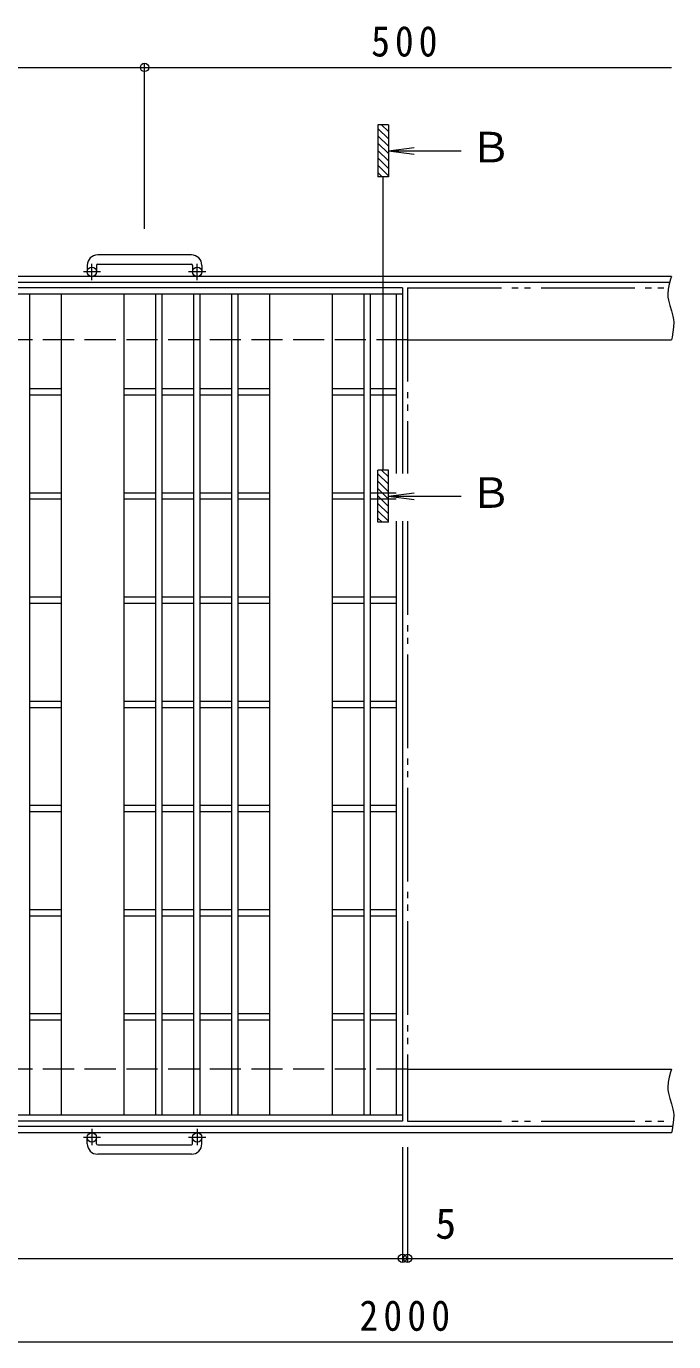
# Model space of a CAD drawing. Units: millimetres, scale not verified. Extents: x -1763 to 1769, y -1371 to 1309.
# Drawn here: x -832 to -210, y -449 to 814 of the extents above; entities that cross this region are included whole.
import ezdxf
from ezdxf.enums import TextEntityAlignment as Align

# ---------------------------------------------------------------- set-up
doc = ezdxf.new("R2010")
doc.units = ezdxf.units.MM
doc.header["$LTSCALE"] = 10
doc.header["$PDMODE"] = 32
doc.header["$PDSIZE"] = 8
for name, pattern in [('CHAIN1', [8, 5, -1, 1, -1]), ('DASHED3', [4, 3, -1]), ('DOUBLE_CHAIN2', [12.8, 9, -1, 0.6, -0.6, 0.6, -1])]:
    doc.linetypes.add(name, pattern=pattern)
for name, color, linetype, lineweight in [('C-1', 2, 'Continuous', 9), ('C-2', 3, 'Continuous', 9), ('C-4', 7, 'Continuous', 9)]:
    doc.layers.add(name, color=color, linetype=linetype, lineweight=lineweight)
doc.styles.add('ＭＳ ゴシック', font='')
doc.styles.get('ＭＳ ゴシック').set_extended_font_data('MS Gothic')

msp = doc.modelspace()

# ---------------------------------------------------------------- linework, layer by layer
at = {"layer": 'C-1'}
for p, q in [((-673.17, 594.22), (-763.17, 594.22)), ((-773.17, 584.22), (-773.17, 578.12)), ((-764.17, 584.22), (-764.17, 578.12)), ((-763.17, 585.22), (-673.17, 585.22)), ((-672.17, 584.22), (-672.17, 578.12)), ((-663.17, 584.22), (-663.17, 578.12)), ((-212.46, 573.62), (-1468.17, 573.62)), ((-214.16, 567.62), (-1468.17, 567.62)), ((-465.67, 512.62), (-212.46, 512.62)), ((-465.67, -187.38), (-212.46, -187.38)), ((-211.3, -242.38), (-1468.17, -242.38)), ((-212.46, -248.38), (-1468.17, -248.38)), ((-773.17, -258.98), (-773.17, -252.88)), ((-764.17, -258.98), (-764.17, -252.88)), ((-763.17, -259.98), (-673.17, -259.98)), ((-672.17, -258.98), (-672.17, -252.88)), ((-663.17, -258.98), (-663.17, -252.88)), ((-673.17, -268.98), (-763.17, -268.98))]:
    msp.add_line(p, q, dxfattribs=at)
at = {"layer": 'C-1', "linetype": 'CHAIN1'}
for p, q in [((-768.67, 570.01), (-768.67, 585.61)), ((-667.67, 570.01), (-667.67, 585.61)), ((-760.51, 578.12), (-776.91, 578.12)), ((-659.51, 578.12), (-675.91, 578.12)), ((-768.67, -244.77), (-768.67, -260.37)), ((-667.67, -244.77), (-667.67, -260.37)), ((-760.51, -252.88), (-776.91, -252.88)), ((-659.51, -252.88), (-675.91, -252.88))]:
    msp.add_line(p, q, dxfattribs=at)
at = {"layer": 'C-1', "linetype": 'DASHED3'}
for p, q in [((-465.67, 512.62), (-1468.17, 512.62)), ((-465.67, -187.38), (-1468.17, -187.38))]:
    msp.add_line(p, q, dxfattribs=at)
at = {"layer": 'C-1'}
for points in [[(-212.46, 573.62), (-213.3, 570.82), (-214.62, 566), (-215.59, 561.19), (-216, 556.41), (-215.9, 553.65), (-215.47, 550.67), (-214.16, 545.57), (-212.55, 540.47), (-211.13, 535.36), (-210.58, 532.37), (-210.34, 529.65), (-210.44, 524.92), (-211.02, 520.17), (-211.89, 515.39), (-212.46, 512.62)], [(-212.46, -187.38), (-213.3, -190.18), (-214.62, -195), (-215.59, -199.81), (-216, -204.6), (-215.9, -207.35), (-215.47, -210.33), (-214.16, -215.43), (-212.55, -220.53), (-211.13, -225.64), (-210.58, -228.63), (-210.34, -231.35), (-210.44, -236.08), (-211.02, -240.83), (-211.89, -245.61), (-212.46, -248.38)]]:
    msp.add_lwpolyline(points, dxfattribs=at)
for centre in [(-768.67, 578.12), (-667.67, 578.12), (-768.67, -252.88), (-667.67, -252.88)]:
    msp.add_circle(centre, 4.5, dxfattribs=at)
for centre, radius, start, end in [((-763.17, 584.22), 10, 90, 180), ((-673.17, 584.22), 10, 0, 90), ((-763.17, 584.22), 1, 90, 180), ((-673.17, 584.22), 1, 0, 90), ((-763.17, -258.98), 10, 180, 270), ((-763.17, -258.98), 1, 180, 270), ((-673.17, -258.98), 10, 270, 0), ((-673.17, -258.98), 1, 270, 0)]:
    msp.add_arc(centre, radius, start, end, dxfattribs=at)
at = {"layer": 'C-2'}
for p, q in [((-470.67, 562.62), (-1465.67, 562.62)), ((-470.67, 556.62), (-1465.67, 556.62)), ((-828.67, 556.62), (-828.67, -231.38)), ((-798.17, 556.62), (-798.17, -231.38)), ((-738.17, 556.62), (-738.17, -231.38)), ((-707.67, 556.62), (-707.67, -231.38)), ((-701.67, 556.62), (-701.67, -231.38)), ((-671.17, 556.62), (-671.17, -231.38)), ((-665.17, 556.62), (-665.17, -231.38)), ((-634.67, 556.62), (-634.67, -231.38)), ((-628.67, 556.62), (-628.67, -231.38)), ((-598.17, 556.62), (-598.17, -231.38)), ((-538.17, 556.62), (-538.17, -231.38)), ((-507.67, 556.62), (-507.67, -231.38)), ((-501.67, 556.62), (-501.67, -231.38)), ((-476.67, 556.62), (-476.67, 384.3)), ((-470.67, 562.62), (-470.67, 384.3)), ((-798.17, 465.62), (-828.67, 465.62)), ((-798.17, 459.62), (-828.67, 459.62)), ((-707.67, 465.62), (-738.17, 465.62)), ((-707.67, 459.62), (-738.17, 459.62)), ((-671.17, 465.62), (-701.67, 465.62)), ((-671.17, 459.62), (-701.67, 459.62)), ((-634.67, 465.62), (-665.17, 465.62)), ((-634.67, 459.62), (-665.17, 459.62)), ((-598.17, 465.62), (-628.67, 465.62)), ((-598.17, 459.62), (-628.67, 459.62)), ((-507.67, 465.62), (-538.17, 465.62)), ((-507.67, 459.62), (-538.17, 459.62)), ((-476.67, 465.62), (-501.67, 465.62)), ((-476.67, 459.62), (-501.67, 459.62)), ((-798.17, 365.62), (-828.67, 365.62)), ((-798.17, 359.62), (-828.67, 359.62)), ((-707.67, 365.62), (-738.17, 365.62)), ((-707.67, 359.62), (-738.17, 359.62)), ((-671.17, 365.62), (-701.67, 365.62)), ((-671.17, 359.62), (-701.67, 359.62)), ((-634.67, 365.62), (-665.17, 365.62)), ((-634.67, 359.62), (-665.17, 359.62)), ((-598.17, 365.62), (-628.67, 365.62)), ((-598.17, 359.62), (-628.67, 359.62)), ((-507.67, 365.62), (-538.17, 365.62)), ((-507.67, 359.62), (-538.17, 359.62)), ((-476.67, 365.62), (-501.67, 365.62)), ((-476.67, 359.62), (-501.67, 359.62)), ((-476.67, 338.76), (-476.67, -231.38)), ((-470.67, 338.76), (-470.67, -237.38)), ((-798.17, 265.62), (-828.67, 265.62)), ((-707.67, 265.62), (-738.17, 265.62)), ((-671.17, 265.62), (-701.67, 265.62)), ((-634.67, 265.62), (-665.17, 265.62)), ((-598.17, 265.62), (-628.67, 265.62)), ((-507.67, 265.62), (-538.17, 265.62)), ((-476.67, 265.62), (-501.67, 265.62)), ((-798.17, 259.62), (-828.67, 259.62)), ((-707.67, 259.62), (-738.17, 259.62)), ((-671.17, 259.62), (-701.67, 259.62)), ((-634.67, 259.62), (-665.17, 259.62)), ((-598.17, 259.62), (-628.67, 259.62)), ((-507.67, 259.62), (-538.17, 259.62)), ((-476.67, 259.62), (-501.67, 259.62)), ((-798.17, 165.62), (-828.67, 165.62)), ((-707.67, 165.62), (-738.17, 165.62)), ((-671.17, 165.62), (-701.67, 165.62)), ((-634.67, 165.62), (-665.17, 165.62)), ((-598.17, 165.62), (-628.67, 165.62)), ((-507.67, 165.62), (-538.17, 165.62)), ((-476.67, 165.62), (-501.67, 165.62)), ((-798.17, 159.62), (-828.67, 159.62)), ((-707.67, 159.62), (-738.17, 159.62)), ((-671.17, 159.62), (-701.67, 159.62)), ((-634.67, 159.62), (-665.17, 159.62)), ((-598.17, 159.62), (-628.67, 159.62)), ((-507.67, 159.62), (-538.17, 159.62)), ((-476.67, 159.62), (-501.67, 159.62)), ((-798.17, 65.62), (-828.67, 65.62)), ((-707.67, 65.62), (-738.17, 65.62)), ((-671.17, 65.62), (-701.67, 65.62)), ((-634.67, 65.62), (-665.17, 65.62)), ((-598.17, 65.62), (-628.67, 65.62)), ((-507.67, 65.62), (-538.17, 65.62)), ((-476.67, 65.62), (-501.67, 65.62)), ((-798.17, 59.62), (-828.67, 59.62)), ((-707.67, 59.62), (-738.17, 59.62)), ((-671.17, 59.62), (-701.67, 59.62)), ((-634.67, 59.62), (-665.17, 59.62)), ((-598.17, 59.62), (-628.67, 59.62)), ((-507.67, 59.62), (-538.17, 59.62)), ((-476.67, 59.62), (-501.67, 59.62)), ((-798.17, -34.38), (-828.67, -34.38)), ((-707.67, -34.38), (-738.17, -34.38)), ((-671.17, -34.38), (-701.67, -34.38)), ((-634.67, -34.38), (-665.17, -34.38)), ((-598.17, -34.38), (-628.67, -34.38)), ((-507.67, -34.38), (-538.17, -34.38)), ((-476.67, -34.38), (-501.67, -34.38)), ((-798.17, -40.38), (-828.67, -40.38)), ((-707.67, -40.38), (-738.17, -40.38)), ((-671.17, -40.38), (-701.67, -40.38)), ((-634.67, -40.38), (-665.17, -40.38)), ((-598.17, -40.38), (-628.67, -40.38)), ((-507.67, -40.38), (-538.17, -40.38)), ((-476.67, -40.38), (-501.67, -40.38)), ((-798.17, -134.38), (-828.67, -134.38)), ((-707.67, -134.38), (-738.17, -134.38)), ((-671.17, -134.38), (-701.67, -134.38)), ((-634.67, -134.38), (-665.17, -134.38)), ((-598.17, -134.38), (-628.67, -134.38)), ((-507.67, -134.38), (-538.17, -134.38)), ((-476.67, -134.38), (-501.67, -134.38)), ((-798.17, -140.38), (-828.67, -140.38)), ((-707.67, -140.38), (-738.17, -140.38)), ((-671.17, -140.38), (-701.67, -140.38)), ((-634.67, -140.38), (-665.17, -140.38)), ((-598.17, -140.38), (-628.67, -140.38)), ((-507.67, -140.38), (-538.17, -140.38)), ((-476.67, -140.38), (-501.67, -140.38)), ((-470.67, -231.38), (-1465.67, -231.38)), ((-470.67, -237.38), (-1465.67, -237.38))]:
    msp.add_line(p, q, dxfattribs=at)
at = {"layer": 'C-2', "linetype": 'DOUBLE_CHAIN2'}
for p, q in [((-465.67, 562.62), (-215.4, 562.62)), ((-465.67, 562.62), (-465.67, 384.3)), ((-465.67, 338.76), (-465.67, -237.38)), ((-465.67, -237.38), (-210.64, -237.38))]:
    msp.add_line(p, q, dxfattribs=at)
at = {"layer": 'C-4'}
for p, q in [((-1468.17, 774.22), (-212.46, 774.22)), ((-718.17, 619.22), (-718.17, 777.22)), ((-494.17, 719.22), (-494.17, 669.22)), ((-484.17, 719.22), (-494.17, 719.22)), ((-484.17, 705.62), (-494.17, 715.62)), ((-484.17, 698.55), (-494.17, 708.55)), ((-484.17, 712.69), (-490.7, 719.22)), ((-484.17, 719.22), (-484.17, 669.22)), ((-484.17, 691.48), (-494.17, 701.48)), ((-484.17, 694.22), (-459.38, 697.48)), ((-484.17, 684.41), (-494.17, 694.41)), ((-484.17, 677.33), (-494.17, 687.33)), ((-484.17, 694.22), (-459.38, 690.96)), ((-484.17, 694.22), (-414.17, 694.22)), ((-484.17, 670.26), (-494.17, 680.26)), ((-490.2, 669.22), (-494.17, 673.19)), ((-484.17, 669.22), (-494.17, 669.22)), ((-489.17, 387.62), (-489.17, 669.22)), ((-494.17, 337.62), (-494.17, 387.62)), ((-484.17, 387.62), (-494.17, 387.62)), ((-484.17, 374.02), (-494.17, 384.02)), ((-484.17, 381.09), (-490.7, 387.62)), ((-484.17, 337.62), (-484.17, 387.62)), ((-484.17, 366.95), (-494.17, 376.95)), ((-484.17, 359.88), (-494.17, 369.88)), ((-484.17, 352.81), (-494.17, 362.81)), ((-484.17, 345.74), (-494.17, 355.74)), ((-484.17, 362.62), (-459.38, 365.88)), ((-484.17, 362.62), (-459.38, 359.36)), ((-484.17, 362.62), (-414.17, 362.62)), ((-484.17, 338.66), (-494.17, 348.66)), ((-490.2, 337.62), (-494.17, 341.59)), ((-484.17, 337.62), (-494.17, 337.62)), ((-470.67, -262.38), (-470.67, -371.98)), ((-465.67, -262.38), (-465.67, -371.98)), ((-1468.17, -368.98), (-211.3, -368.98)), ((-1468.17, -448.98), (-211.3, -448.98))]:
    msp.add_line(p, q, dxfattribs=at)
for p in [(-718.17, 774.22), (-470.67, -368.98), (-465.67, -368.98)]:
    msp.add_point(p, dxfattribs=at)

# ---------------------------------------------------------------- texts
at = {"layer": 'C-4', "color": 2, "style": 'ＭＳ ゴシック'}
for s, p in [('Ｂ', (-405.88, 674.22)), ('Ｂ', (-405.88, 342.62)), ('5', (-439.12, -358.98))]:
    msp.add_text(s, height=29.33, dxfattribs=at).set_placement(p, align=Align.BOTTOM_LEFT)
at = {"layer": 'C-4', "color": 2, "char_height": 29.33, "attachment_point": 7, "style": 'ＭＳ ゴシック'}
for s, insert in [('\\T1.27;\\W0.9;500', (-500.67, 784.22)), ('\\T1.28;\\W0.9;2000', (-511.92, -438.98))]:
    msp.add_mtext(s, dxfattribs=dict(at, insert=insert))

doc.saveas('drawing.dxf')
